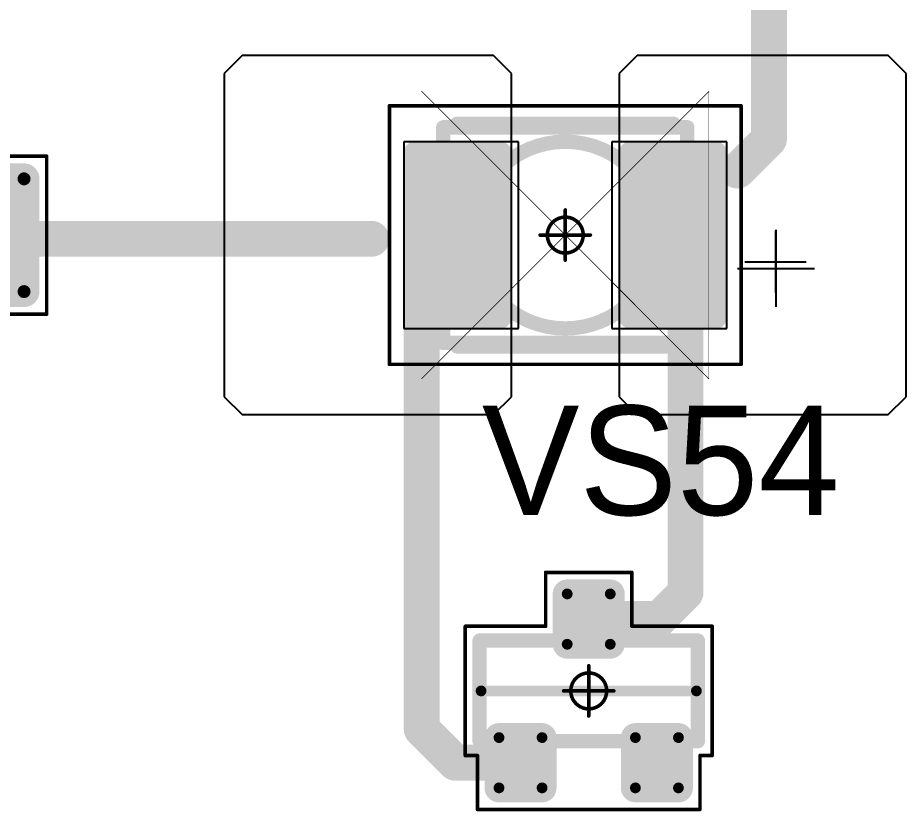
# Model space of a CAD drawing. Header units: millimetres. Extents: x 0 to 395, y 0 to 190.
# Drawn here: x 187.37 to 199.75, y 17.01 to 28.05 of the extents above; entities that cross this region are included whole.
import ezdxf

# ---------------------------------------------------------------- set-up
doc = ezdxf.new("R2010")
doc.units = ezdxf.units.MM
for name, color, linetype in [('Mechanical13', 56, 'Continuous'), ('Mechanical15', 56, 'Continuous'), ('Mechanical5', 56, 'Continuous'), ('TopLayer', 1, 'Continuous'), ('TopOverlay', 2, 'Continuous'), ('TopPaste', 8, 'Continuous'), ('TopSolder', 216, 'Continuous')]:
    doc.layers.add(name, color=color, linetype=linetype)

# ---------------------------------------------------------------- blocks, each defined once
blk = doc.blocks.new('SOT23_1130')
at = {"layer": 'Mechanical13', "const_width": 0.1999996}
for points in [[(-0.7000011399999999, 1.52008078), (0.7000011399999999, 1.52008078)], [(-0.7000011399999999, 1.52008078), (-0.7000011399999999, -1.51991822)], [(0.7000011399999999, 1.52008078), (0.7000011399999999, -1.51991822)], [(-0.7000011399999999, -1.51991822), (0.7000011399999999, -1.51991822)]]:
    blk.add_lwpolyline(points, dxfattribs=at)
at = {"layer": 'Mechanical13', "const_width": 0.0999998}
for points in [[(-0.75000104, 1.52008078, 1), (-0.65000124, 1.52008078, 1)], [(-0.75000104, 1.52008078, 1), (-0.65000124, 1.52008078, 1)], [(0.65000124, 1.52008078, 1), (0.75000104, 1.52008078, 1)], [(0.65000124, 1.52008078, 1), (0.75000104, 1.52008078, 1)], [(-0.75000104, -1.51991822, 1), (-0.65000124, -1.51991822, 1)], [(-0.75000104, -1.51991822, 1), (-0.65000124, -1.51991822, 1)], [(0.65000124, -1.51991822, 1), (0.75000104, -1.51991822, 1)], [(0.65000124, -1.51991822, 1), (0.75000104, -1.51991822, 1)]]:
    blk.add_lwpolyline(points, format="xyb", close=True, dxfattribs=at)
at = {"layer": 'Mechanical15', "const_width": 0.0499999}
for points in [[(-0.90000074, 1.72008038), (-0.90000074, 1.55008072)], [(-0.90000074, 1.72008038), (0.90000074, 1.72008038)], [(0.90000074, 1.72008038), (0.90000074, 0.6000800799999999)], [(-1.64999924, 1.55008072), (-1.64999924, -1.54991816)], [(-1.64999924, 1.55008072), (-0.90000074, 1.55008072)], [(0.90000074, 0.6000800799999999), (1.64999924, 0.6000800799999999)], [(1.64999924, 0.6000800799999999), (1.64999924, -0.59991752)], [(0, 0.35007804), (0, -0.34991802)], [(-0.3499993, 8.128e-05), (0.3499993, 8.128e-05)], [(0.90000074, -0.59991752), (1.64999924, -0.59991752)], [(0.90000074, -0.59991752), (0.90000074, -1.71991782)], [(-1.64999924, -1.54991816), (-0.90000074, -1.54991816)], [(-0.90000074, -1.54991816), (-0.90000074, -1.71991782)], [(-0.90000074, -1.71991782), (0.90000074, -1.71991782)]]:
    blk.add_lwpolyline(points, dxfattribs=at)
at = {"layer": 'Mechanical15'}
for points, const_width in [([(-0.9125000799999999, 1.72008038, 1), (-0.8875014, 1.72008038, 1)], 0.02499868), ([(-0.9125000799999999, 1.72008038, 1), (-0.8875014, 1.72008038, 1)], 0.02499868), ([(0.8875014, 1.72008038, 1), (0.9125000799999999, 1.72008038, 1)], 0.02499868), ([(0.8875014, 1.72008038, 1), (0.9125000799999999, 1.72008038, 1)], 0.02499868), ([(-1.66249858, 1.55008072, 1), (-1.6374999, 1.55008072, 1)], 0.02499868), ([(-1.66249858, 1.55008072, 1), (-1.6374999, 1.55008072, 1)], 0.02499868), ([(-0.9125000799999999, 1.55008072, 1), (-0.8875014, 1.55008072, 1)], 0.02499868), ([(-0.9125000799999999, 1.55008072, 1), (-0.8875014, 1.55008072, 1)], 0.02499868), ([(0.8875014, 0.6000800799999999, 1), (0.9125000799999999, 0.6000800799999999, 1)], 0.02499868), ([(0.8875014, 0.6000800799999999, 1), (0.9125000799999999, 0.6000800799999999, 1)], 0.02499868), ([(1.6374999, 0.6000800799999999, 1), (1.66249858, 0.6000800799999999, 1)], 0.02499868), ([(1.6374999, 0.6000800799999999, 1), (1.66249858, 0.6000800799999999, 1)], 0.02499868), ([(-0.01249934, 0.35007804, 1), (0.01249934, 0.35007804, 1)], 0.02499868), ([(0.2499995, 8.382e-05, 1), (-0.2499995, 8.382e-05, 1)], 0.0499999), ([(-0.36249864, 8.128e-05, 1), (-0.33749996, 8.128e-05, 1)], 0.02499868), ([(-0.26249884, 8.382e-05, 1), (-0.23750016, 8.382e-05, 1)], 0.02499868), ([(0.23750016, 8.382e-05, 1), (0.26249884, 8.382e-05, 1)], 0.02499868), ([(0.33749996, 8.128e-05, 1), (0.36249864, 8.128e-05, 1)], 0.02499868), ([(-0.01249934, -0.34991802, 1), (0.01249934, -0.34991802, 1)], 0.02499868), ([(0.8875014, -0.59991752, 1), (0.9125000799999999, -0.59991752, 1)], 0.02499868), ([(0.8875014, -0.59991752, 1), (0.9125000799999999, -0.59991752, 1)], 0.02499868), ([(1.6374999, -0.59991752, 1), (1.66249858, -0.59991752, 1)], 0.02499868), ([(1.6374999, -0.59991752, 1), (1.66249858, -0.59991752, 1)], 0.02499868), ([(-1.66249858, -1.54991816, 1), (-1.6374999, -1.54991816, 1)], 0.02499868), ([(-1.66249858, -1.54991816, 1), (-1.6374999, -1.54991816, 1)], 0.02499868), ([(-0.9125000799999999, -1.54991816, 1), (-0.8875014, -1.54991816, 1)], 0.02499868), ([(-0.9125000799999999, -1.54991816, 1), (-0.8875014, -1.54991816, 1)], 0.02499868), ([(-0.9125000799999999, -1.71991782, 1), (-0.8875014, -1.71991782, 1)], 0.02499868), ([(-0.9125000799999999, -1.71991782, 1), (-0.8875014, -1.71991782, 1)], 0.02499868), ([(0.8875014, -1.71991782, 1), (0.9125000799999999, -1.71991782, 1)], 0.02499868), ([(0.8875014, -1.71991782, 1), (0.9125000799999999, -1.71991782, 1)], 0.02499868)]:
    blk.add_lwpolyline(points, format="xyb", close=True, dxfattribs=dict(at, const_width=const_width))
at = {"layer": 'TopLayer', "const_width": 0.0999998}
for points in [[(-1.39999974, 1.25008132, 1), (-1.29999994, 1.25008132, 1)], [(-0.7000011399999999, 1.25008132, 1), (-0.6000013399999999, 1.25008132, 1)], [(-1.39999974, 0.65008252, 1), (-1.29999994, 0.65008252, 1)], [(-0.7000011399999999, 0.65008252, 1), (-0.6000013399999999, 0.65008252, 1)], [(0.6000013399999999, 0.30008068, 1), (0.7000011399999999, 0.30008068, 1)], [(1.29999994, 0.30008068, 1), (1.39999974, 0.30008068, 1)], [(0.6000013399999999, -0.29991812, 1), (0.7000011399999999, -0.29991812, 1)], [(1.29999994, -0.29991812, 1), (1.39999974, -0.29991812, 1)], [(-1.39999974, -0.64991996, 1), (-1.29999994, -0.64991996, 1)], [(-0.7000011399999999, -0.64991996, 1), (-0.6000013399999999, -0.64991996, 1)], [(-1.39999974, -1.24991876, 1), (-1.29999994, -1.24991876, 1)], [(-0.7000011399999999, -1.24991876, 1), (-0.6000013399999999, -1.24991876, 1)]]:
    blk.add_lwpolyline(points, format="xyb", close=True, dxfattribs=at)
at = {"layer": 'TopLayer'}
for points in [[(-1.44999964, 1.25008132), (-1.44999964, 0.65008252), (-0.55000144, 1.25008132), (-0.55000144, 0.65008252)], [(-1.34999984, 1.35008112), (-1.34999984, 0.55008272), (-0.65000124, 1.35008112), (-0.65000124, 0.55008272)], [(0.65000124, 0.40008048), (0.65000124, -0.39991792), (1.34999984, 0.40008048), (1.34999984, -0.39991792)], [(0.55000144, 0.30008068), (0.55000144, -0.29991812), (1.44999964, 0.30008068), (1.44999964, -0.29991812)], [(-1.34999984, -0.54992016), (-1.34999984, -1.34991856), (-0.65000124, -0.54992016), (-0.65000124, -1.34991856)], [(-1.44999964, -0.64991996), (-1.44999964, -1.24991876), (-0.55000144, -0.64991996), (-0.55000144, -1.24991876)]]:
    blk.add_solid(points, dxfattribs=at)
at = {"layer": 'TopOverlay', "const_width": 0.1499997}
blk.add_lwpolyline([(0, 1.50000208), (0, -1.50000208)], dxfattribs=at)
at = {"layer": 'TopOverlay', "const_width": 0.07499858}
for points in [[(-0.03750056, 1.50000208, 1), (0.03750056, 1.50000208, 1)], [(-0.03750056, -1.50000208, 1), (0.03750056, -1.50000208, 1)]]:
    blk.add_lwpolyline(points, format="xyb", close=True, dxfattribs=at)
at = {"layer": 'TopPaste', "const_width": 0.07499858}
for points in [[(-1.38749786, 1.25008132, 1), (-1.31250182, 1.25008132, 1)], [(-0.68749926, 1.25008132, 1), (-0.61250322, 1.25008132, 1)], [(-1.38749786, 0.65008252, 1), (-1.31250182, 0.65008252, 1)], [(-0.68749926, 0.65008252, 1), (-0.61250322, 0.65008252, 1)], [(0.61250322, 0.30008068, 1), (0.68749926, 0.30008068, 1)], [(1.31250182, 0.30008068, 1), (1.38749786, 0.30008068, 1)], [(0.61250322, -0.29991812, 1), (0.68749926, -0.29991812, 1)], [(1.31250182, -0.29991812, 1), (1.38749786, -0.29991812, 1)], [(-1.38749786, -0.64991996, 1), (-1.31250182, -0.64991996, 1)], [(-0.68749926, -0.64991996, 1), (-0.61250322, -0.64991996, 1)], [(-1.38749786, -1.24991876, 1), (-1.31250182, -1.24991876, 1)], [(-0.68749926, -1.24991876, 1), (-0.61250322, -1.24991876, 1)]]:
    blk.add_lwpolyline(points, format="xyb", close=True, dxfattribs=at)
at = {"layer": 'TopPaste'}
for points in [[(-1.42499842, 1.25008132), (-1.42499842, 0.65008252), (-0.5750026599999999, 1.25008132), (-0.5750026599999999, 0.65008252)], [(-1.34999984, 1.3250799), (-1.34999984, 0.57508394), (-0.65000124, 1.3250799), (-0.65000124, 0.57508394)], [(0.65000124, 0.37507926), (0.65000124, -0.3749166999999999), (1.34999984, 0.37507926), (1.34999984, -0.3749166999999999)], [(0.5750026599999999, 0.30008068), (0.5750026599999999, -0.29991812), (1.42499842, 0.30008068), (1.42499842, -0.29991812)], [(-1.34999984, -0.57492138), (-1.34999984, -1.32491734), (-0.65000124, -0.57492138), (-0.65000124, -1.32491734)], [(-1.42499842, -0.64991996), (-1.42499842, -1.24991876), (-0.5750026599999999, -0.64991996), (-0.5750026599999999, -1.24991876)]]:
    blk.add_solid(points, dxfattribs=at)
at = {"layer": 'TopSolder', "const_width": 0.2015998}
for points in [[(-1.45079974, 1.25008132, 1), (-1.24919994, 1.25008132, 1)], [(-0.75080114, 1.25008132, 1), (-0.5492013399999999, 1.25008132, 1)], [(-1.45079974, 0.65008252, 1), (-1.24919994, 0.65008252, 1)], [(-0.75080114, 0.65008252, 1), (-0.5492013399999999, 0.65008252, 1)], [(0.5492013399999999, 0.30008068, 1), (0.75080114, 0.30008068, 1)], [(1.24919994, 0.30008068, 1), (1.45079974, 0.30008068, 1)], [(0.5492013399999999, -0.29991812, 1), (0.75080114, -0.29991812, 1)], [(1.24919994, -0.29991812, 1), (1.45079974, -0.29991812, 1)], [(-1.45079974, -0.64991996, 1), (-1.24919994, -0.64991996, 1)], [(-0.75080114, -0.64991996, 1), (-0.5492013399999999, -0.64991996, 1)], [(-1.45079974, -1.24991876, 1), (-1.24919994, -1.24991876, 1)], [(-0.75080114, -1.24991876, 1), (-0.5492013399999999, -1.24991876, 1)]]:
    blk.add_lwpolyline(points, format="xyb", close=True, dxfattribs=at)
at = {"layer": 'TopSolder'}
for points in [[(-1.34999984, 1.45168112), (-1.34999984, 0.44848272), (-0.65000124, 1.45168112), (-0.65000124, 0.44848272)], [(-1.55159964, 1.25008132), (-1.55159964, 0.65008252), (-0.4484014399999999, 1.25008132), (-0.4484014399999999, 0.65008252)], [(0.65000124, 0.50168048), (0.65000124, -0.50151792), (1.34999984, 0.50168048), (1.34999984, -0.50151792)], [(0.4484014399999999, 0.30008068), (0.4484014399999999, -0.29991812), (1.55159964, 0.30008068), (1.55159964, -0.29991812)], [(-1.34999984, -0.44832016), (-1.34999984, -1.45151856), (-0.65000124, -0.44832016), (-0.65000124, -1.45151856)], [(-1.55159964, -0.64991996), (-1.55159964, -1.24991876), (-0.4484014399999999, -0.64991996), (-0.4484014399999999, -1.24991876)]]:
    blk.add_solid(points, dxfattribs=at)
blk = doc.blocks.new('RC1206S_1205')
at = {"layer": 'Mechanical13', "const_width": 0.1999996}
for points in [[(-1.62500056, 0.8249996199999998), (-1.62500056, -0.8249996199999998)], [(1.62500056, 0.8249996199999998), (-1.62500056, 0.8249996199999998)], [(1.62500056, 0.8249996199999998), (1.62500056, -0.8249996199999998)], [(1.62500056, -0.8249996199999998), (-1.62500056, -0.8249996199999998)]]:
    blk.add_lwpolyline(points, dxfattribs=at)
at = {"layer": 'Mechanical13', "const_width": 0.0999998}
for points in [[(-1.67500046, 0.8249996199999998, 1), (-1.57500066, 0.8249996199999998, 1)], [(-1.67500046, 0.8249996199999998, 1), (-1.57500066, 0.8249996199999998, 1)], [(1.57500066, 0.8249996199999998, 1), (1.67500046, 0.8249996199999998, 1)], [(1.57500066, 0.8249996199999998, 1), (1.67500046, 0.8249996199999998, 1)], [(-1.67500046, -0.8249996199999998, 1), (-1.57500066, -0.8249996199999998, 1)], [(-1.67500046, -0.8249996199999998, 1), (-1.57500066, -0.8249996199999998, 1)], [(1.57500066, -0.8249996199999998, 1), (1.67500046, -0.8249996199999998, 1)], [(1.57500066, -0.8249996199999998, 1), (1.67500046, -0.8249996199999998, 1)]]:
    blk.add_lwpolyline(points, format="xyb", close=True, dxfattribs=at)
at = {"layer": 'Mechanical15', "const_width": 0.0499999}
for points in [[(-2.27499926, 1.10000034), (-2.27499926, -1.10000034)], [(2.27499926, 1.10000034), (-2.27499926, 1.10000034)], [(2.27499926, 1.10000034), (2.27499926, -1.10000034)], [(0, 0.3499993), (0, -0.3499993)], [(0.3499993, 0), (-0.3499993, 0)], [(2.27499926, -1.10000034), (-2.27499926, -1.10000034)]]:
    blk.add_lwpolyline(points, dxfattribs=at)
at = {"layer": 'Mechanical15'}
for points, const_width in [([(-2.2874986, 1.10000034, 1), (-2.26249992, 1.10000034, 1)], 0.02499868), ([(-2.2874986, 1.10000034, 1), (-2.26249992, 1.10000034, 1)], 0.02499868), ([(2.26249992, 1.10000034, 1), (2.2874986, 1.10000034, 1)], 0.02499868), ([(2.26249992, 1.10000034, 1), (2.2874986, 1.10000034, 1)], 0.02499868), ([(-0.01249934, 0.3499993, 1), (0.01249934, 0.3499993, 1)], 0.02499868), ([(0.2499995, 0, 1), (-0.2499995, 0, 1)], 0.0499999), ([(-0.36249864, 0, 1), (-0.33749996, 0, 1)], 0.02499868), ([(-0.26249884, 0, 1), (-0.23750016, 0, 1)], 0.02499868), ([(0.23750016, 0, 1), (0.26249884, 0, 1)], 0.02499868), ([(0.33749996, 0, 1), (0.36249864, 0, 1)], 0.02499868), ([(-0.01249934, -0.3499993, 1), (0.01249934, -0.3499993, 1)], 0.02499868), ([(-2.2874986, -1.10000034, 1), (-2.26249992, -1.10000034, 1)], 0.02499868), ([(-2.2874986, -1.10000034, 1), (-2.26249992, -1.10000034, 1)], 0.02499868), ([(2.26249992, -1.10000034, 1), (2.2874986, -1.10000034, 1)], 0.02499868), ([(2.26249992, -1.10000034, 1), (2.2874986, -1.10000034, 1)], 0.02499868)]:
    blk.add_lwpolyline(points, format="xyb", close=True, dxfattribs=dict(at, const_width=const_width))
at = {"layer": 'TopLayer', "const_width": 0.11500104}
for points in [[(-2.01750168, 0.78499716, 1), (-1.90250064, 0.78499716, 1)], [(-1.09750352, 0.78499716, 1), (-0.98250248, 0.78499716, 1)], [(0.98250248, 0.78499716, 1), (1.09750352, 0.78499716, 1)], [(1.90250064, 0.78499716, 1), (2.01750168, 0.78499716, 1)], [(-2.01750168, -0.78499716, 1), (-1.90250064, -0.78499716, 1)], [(-1.09750352, -0.78499716, 1), (-0.98250248, -0.78499716, 1)], [(0.98250248, -0.78499716, 1), (1.09750352, -0.78499716, 1)], [(1.90250064, -0.78499716, 1), (2.01750168, -0.78499716, 1)]]:
    blk.add_lwpolyline(points, format="xyb", close=True, dxfattribs=at)
at = {"layer": 'TopLayer'}
for points in [[(-1.96000116, -0.8999982), (-1.040003, -0.8999982), (-1.96000116, 0.8999982), (-1.040003, 0.8999982)], [(1.040003, -0.8999982), (1.96000116, -0.8999982), (1.040003, 0.8999982), (1.96000116, 0.8999982)], [(-2.0750022, -0.78499716), (-0.92500196, -0.78499716), (-2.0750022, 0.78499716), (-0.92500196, 0.78499716)], [(0.92500196, -0.78499716), (2.0750022, -0.78499716), (0.92500196, 0.78499716), (2.0750022, 0.78499716)]]:
    blk.add_solid(points, dxfattribs=at)
at = {"layer": 'TopOverlay', "const_width": 0.2499995}
for points in [[(0.499999, 0.90000074), (-0.499999, 0.90000074)], [(0.499999, -0.90000074), (-0.499999, -0.90000074)]]:
    blk.add_lwpolyline(points, dxfattribs=at)
at = {"layer": 'TopOverlay', "const_width": 0.12499848}
for points in [[(-0.56249824, 0.90000074, 1), (-0.43749976, 0.90000074, 1)], [(0.43749976, 0.90000074, 1), (0.56249824, 0.90000074, 1)], [(-0.56249824, -0.90000074, 1), (-0.43749976, -0.90000074, 1)], [(0.43749976, -0.90000074, 1), (0.56249824, -0.90000074, 1)]]:
    blk.add_lwpolyline(points, format="xyb", close=True, dxfattribs=at)
at = {"layer": 'TopPaste', "const_width": 0.08999982}
for points in [[(-2.0049998, 0.78499716, 1), (-1.91500252, 0.78499716, 1)], [(-1.08500164, 0.78499716, 1), (-0.9950043599999999, 0.78499716, 1)], [(0.9950043599999999, 0.78499716, 1), (1.08500164, 0.78499716, 1)], [(1.91500252, 0.78499716, 1), (2.0049998, 0.78499716, 1)], [(-2.0049998, -0.78499716, 1), (-1.91500252, -0.78499716, 1)], [(-1.08500164, -0.78499716, 1), (-0.9950043599999999, -0.78499716, 1)], [(0.9950043599999999, -0.78499716, 1), (1.08500164, -0.78499716, 1)], [(1.91500252, -0.78499716, 1), (2.0049998, -0.78499716, 1)]]:
    blk.add_lwpolyline(points, format="xyb", close=True, dxfattribs=at)
at = {"layer": 'TopPaste'}
for points in [[(-1.96000116, -0.8749969799999999), (-1.040003, -0.8749969799999999), (-1.96000116, 0.8749969799999999), (-1.040003, 0.8749969799999999)], [(1.040003, -0.8749969799999999), (1.96000116, -0.8749969799999999), (1.040003, 0.8749969799999999), (1.96000116, 0.8749969799999999)], [(-2.05000098, -0.78499716), (-0.9500031800000001, -0.78499716), (-2.05000098, 0.78499716), (-0.9500031800000001, 0.78499716)], [(0.9500031800000001, -0.78499716), (2.05000098, -0.78499716), (0.9500031800000001, 0.78499716), (2.05000098, 0.78499716)]]:
    blk.add_solid(points, dxfattribs=at)
at = {"layer": 'TopSolder', "const_width": 0.21500084}
for points in [[(-2.06750158, 0.78499716, 1), (-1.85250074, 0.78499716, 1)], [(-1.14750342, 0.78499716, 1), (-0.93250258, 0.78499716, 1)], [(0.93250258, 0.78499716, 1), (1.14750342, 0.78499716, 1)], [(1.85250074, 0.78499716, 1), (2.06750158, 0.78499716, 1)], [(-2.06750158, -0.78499716, 1), (-1.85250074, -0.78499716, 1)], [(-1.14750342, -0.78499716, 1), (-0.93250258, -0.78499716, 1)], [(0.93250258, -0.78499716, 1), (1.14750342, -0.78499716, 1)], [(1.85250074, -0.78499716, 1), (2.06750158, -0.78499716, 1)]]:
    blk.add_lwpolyline(points, format="xyb", close=True, dxfattribs=at)
at = {"layer": 'TopSolder'}
for points in [[(-1.96000116, -0.999998), (-1.040003, -0.999998), (-1.96000116, 0.999998), (-1.040003, 0.999998)], [(1.040003, -0.999998), (1.96000116, -0.999998), (1.040003, 0.999998), (1.96000116, 0.999998)], [(-2.175002, -0.78499716), (-0.8250021599999999, -0.78499716), (-2.175002, 0.78499716), (-0.8250021599999999, 0.78499716)], [(0.8250021599999999, -0.78499716), (2.175002, -0.78499716), (0.8250021599999999, 0.78499716), (2.175002, 0.78499716)]]:
    blk.add_solid(points, dxfattribs=at)
blk = doc.blocks.new('T66G_4_1279')
at = {"layer": 'Mechanical13'}
for p, q in [((2.93559992, 0.07119874), (2.93559992, -1.00000054)), ((2.40000028, -0.4644009), (3.47119956, -0.4644009))]:
    blk.add_line(p, q, dxfattribs=at)
at = {"layer": 'Mechanical13', "const_width": 0.1999996}
for points in [[(-1.69999914, 1.49999954), (1.69999914, 1.49999954)], [(-1.69999914, -1.49999954), (-1.69999914, 1.49999954)], [(1.69999914, -1.49999954), (1.69999914, 1.49999954)], [(-1.69999914, -1.49999954), (1.69999914, -1.49999954)]]:
    blk.add_lwpolyline(points, dxfattribs=at)
at = {"layer": 'Mechanical13'}
for points, const_width in [([(-1.74999904, 1.49999954, 1), (-1.64999924, 1.49999954, 1)], 0.0999998), ([(-1.74999904, 1.49999954, 1), (-1.64999924, 1.49999954, 1)], 0.0999998), ([(1.64999924, 1.49999954, 1), (1.74999904, 1.49999954, 1)], 0.0999998), ([(1.64999924, 1.49999954, 1), (1.74999904, 1.49999954, 1)], 0.0999998), ([(1.29999994, 0, 1), (-1.29999994, 0, 1)], 0.1999996), ([(-1.34999984, 0, 1), (-1.25000004, 0, 1)], 0.0999998), ([(1.25000004, 0, 1), (1.34999984, 0, 1)], 0.0999998), ([(-1.74999904, -1.49999954, 1), (-1.64999924, -1.49999954, 1)], 0.0999998), ([(-1.74999904, -1.49999954, 1), (-1.64999924, -1.49999954, 1)], 0.0999998), ([(1.64999924, -1.49999954, 1), (1.74999904, -1.49999954, 1)], 0.0999998), ([(1.64999924, -1.49999954, 1), (1.74999904, -1.49999954, 1)], 0.0999998)]:
    blk.add_lwpolyline(points, format="xyb", close=True, dxfattribs=dict(at, const_width=const_width))
at = {"layer": 'Mechanical15', "const_width": 0.0499999}
for points in [[(-2.45000018, -1.79999894), (-2.45000018, 1.79999894)], [(-2.45000018, 1.79999894), (2.45000018, 1.79999894)], [(2.45000018, -1.79999894), (2.45000018, 1.79999894)], [(0, -0.3499993), (0, 0.3499993)], [(-0.3499993, 0), (0.3499993, 0)], [(-2.45000018, -1.79999894), (2.45000018, -1.79999894)]]:
    blk.add_lwpolyline(points, dxfattribs=at)
at = {"layer": 'Mechanical15'}
for points, const_width in [([(-2.46249952, 1.79999894, 1), (-2.43750084, 1.79999894, 1)], 0.02499868), ([(-2.46249952, 1.79999894, 1), (-2.43750084, 1.79999894, 1)], 0.02499868), ([(2.43750084, 1.79999894, 1), (2.46249952, 1.79999894, 1)], 0.02499868), ([(2.43750084, 1.79999894, 1), (2.46249952, 1.79999894, 1)], 0.02499868), ([(-0.01249934, 0.3499993, 1), (0.01249934, 0.3499993, 1)], 0.02499868), ([(0.2499995, 0, 1), (-0.2499995, 0, 1)], 0.0499999), ([(-0.36249864, 0, 1), (-0.33749996, 0, 1)], 0.02499868), ([(-0.26249884, 0, 1), (-0.23750016, 0, 1)], 0.02499868), ([(0.23750016, 0, 1), (0.26249884, 0, 1)], 0.02499868), ([(0.33749996, 0, 1), (0.36249864, 0, 1)], 0.02499868), ([(-0.01249934, -0.3499993, 1), (0.01249934, -0.3499993, 1)], 0.02499868), ([(-2.46249952, -1.79999894, 1), (-2.43750084, -1.79999894, 1)], 0.02499868), ([(-2.46249952, -1.79999894, 1), (-2.43750084, -1.79999894, 1)], 0.02499868), ([(2.43750084, -1.79999894, 1), (2.46249952, -1.79999894, 1)], 0.02499868), ([(2.43750084, -1.79999894, 1), (2.46249952, -1.79999894, 1)], 0.02499868)]:
    blk.add_lwpolyline(points, format="xyb", close=True, dxfattribs=dict(at, const_width=const_width))
at = {"layer": 'TopLayer'}
for p, q in [((-4.50000116, 2.50000008), (-4.75000066, 2.25000058)), ((-1.00000054, 2.50000008), (-4.50000116, 2.50000008)), ((-0.75000104, 2.25000058), (-1.00000054, 2.50000008)), ((1.00000054, 2.50000008), (0.75000104, 2.25000058)), ((4.50000116, 2.50000008), (1.00000054, 2.50000008)), ((4.75000066, 2.25000058), (4.50000116, 2.50000008)), ((-4.75000066, 2.25000058), (-4.75000066, -2.25000058)), ((-0.75000104, -2.25000058), (-0.75000104, 2.25000058)), ((0.75000104, 2.25000058), (0.75000104, -2.25000058)), ((4.75000066, -2.25000058), (4.75000066, 2.25000058)), ((-4.75000066, -2.25000058), (-4.50000116, -2.50000008)), ((-1.00000054, -2.50000008), (-0.75000104, -2.25000058)), ((0.75000104, -2.25000058), (1.00000054, -2.50000008)), ((4.50000116, -2.50000008), (4.75000066, -2.25000058)), ((-4.50000116, -2.50000008), (-1.00000054, -2.50000008)), ((1.00000054, -2.50000008), (4.50000116, -2.50000008))]:
    blk.add_line(p, q, dxfattribs=at)
at = {"layer": 'TopLayer', "const_width": 0.1499997}
for points in [[(-2.17499946, 1.15000024, 1), (-2.0250023, 1.15000024, 1)], [(-0.97500186, 1.15000024, 1), (-0.8250047, 1.15000024, 1)], [(0.8250047, 1.15000024, 1), (0.97500186, 1.15000024, 1)], [(2.0250023, 1.15000024, 1), (2.17499946, 1.15000024, 1)], [(-2.17499946, -1.15000024, 1), (-2.0250023, -1.15000024, 1)], [(-0.97500186, -1.15000024, 1), (-0.8250047, -1.15000024, 1)], [(0.8250047, -1.15000024, 1), (0.97500186, -1.15000024, 1)], [(2.0250023, -1.15000024, 1), (2.17499946, -1.15000024, 1)]]:
    blk.add_lwpolyline(points, format="xyb", close=True, dxfattribs=at)
at = {"layer": 'TopLayer'}
for points in [[(-0.9000032799999999, 1.29999994), (-2.10000088, 1.29999994), (-0.9000032799999999, -1.29999994), (-2.10000088, -1.29999994)], [(2.10000088, 1.29999994), (0.9000032799999999, 1.29999994), (2.10000088, -1.29999994), (0.9000032799999999, -1.29999994)], [(-0.75000358, 1.15000024), (-2.25000058, 1.15000024), (-0.75000358, -1.15000024), (-2.25000058, -1.15000024)], [(2.25000058, 1.15000024), (0.75000358, 1.15000024), (2.25000058, -1.15000024), (0.75000358, -1.15000024)]]:
    blk.add_solid(points, dxfattribs=at)
at = {"layer": 'TopOverlay'}
for p, q in [((2.928480299999999, 0.0569595), (2.928480299999999, -0.8000009399999999)), ((2.50000008, -0.37152072), (3.35696052, -0.37152072))]:
    blk.add_line(p, q, dxfattribs=at)
at = {"layer": 'TopOverlay', "const_width": 0.2499995}
for points in [[(-1.49999954, 1.52500076), (1.49999954, 1.52500076)], [(-1.49999954, -1.52500076), (1.49999954, -1.52500076)]]:
    blk.add_lwpolyline(points, dxfattribs=at)
at = {"layer": 'TopOverlay', "const_width": 0.12499848}
for points in [[(-1.56249878, 1.52500076, 1), (-1.4375003, 1.52500076, 1)], [(1.4375003, 1.52500076, 1), (1.56249878, 1.52500076, 1)], [(-1.56249878, -1.52500076, 1), (-1.4375003, -1.52500076, 1)], [(1.4375003, -1.52500076, 1), (1.56249878, -1.52500076, 1)]]:
    blk.add_lwpolyline(points, format="xyb", close=True, dxfattribs=at)
at = {"layer": 'TopPaste', "const_width": 0.12499848}
for points in [[(-2.16250012, 1.15000024, 1), (-2.03750164, 1.15000024, 1)], [(-0.9625025199999999, 1.15000024, 1), (-0.8375040399999999, 1.15000024, 1)], [(0.8375040399999999, 1.15000024, 1), (0.9625025199999999, 1.15000024, 1)], [(2.03750164, 1.15000024, 1), (2.16250012, 1.15000024, 1)], [(-2.16250012, -1.15000024, 1), (-2.03750164, -1.15000024, 1)], [(-0.9625025199999999, -1.15000024, 1), (-0.8375040399999999, -1.15000024, 1)], [(0.8375040399999999, -1.15000024, 1), (0.9625025199999999, -1.15000024, 1)], [(2.03750164, -1.15000024, 1), (2.16250012, -1.15000024, 1)]]:
    blk.add_lwpolyline(points, format="xyb", close=True, dxfattribs=at)
at = {"layer": 'TopPaste'}
for points in [[(-0.9000032799999999, 1.27499872), (-2.10000088, 1.27499872), (-0.9000032799999999, -1.27499872), (-2.10000088, -1.27499872)], [(2.10000088, 1.27499872), (0.9000032799999999, 1.27499872), (2.10000088, -1.27499872), (0.9000032799999999, -1.27499872)], [(-0.7750047999999999, 1.15000024), (-2.22499936, 1.15000024), (-0.7750047999999999, -1.15000024), (-2.22499936, -1.15000024)], [(2.22499936, 1.15000024), (0.7750047999999999, 1.15000024), (2.22499936, -1.15000024), (0.7750047999999999, -1.15000024)]]:
    blk.add_solid(points, dxfattribs=at)
at = {"layer": 'TopSolder'}
for p, q in [((-2.25000058, 1.29999994), (-2.25000058, -1.29999994)), ((-0.65000124, 1.29999994), (-2.25000058, 1.29999994)), ((-0.65000124, -1.29999994), (-0.65000124, 1.29999994)), ((0.65000124, 1.29999994), (0.65000124, -1.29999994)), ((2.25000058, 1.29999994), (0.65000124, 1.29999994)), ((2.25000058, -1.29999994), (2.25000058, 1.29999994)), ((-2.25000058, -1.29999994), (-0.65000124, -1.29999994)), ((0.65000124, -1.29999994), (2.25000058, -1.29999994))]:
    blk.add_line(p, q, dxfattribs=at)

msp = doc.modelspace()

# ---------------------------------------------------------------- linework, layer by layer
at = {"layer": 'Mechanical5'}
for points, const_width in [([(193.00011946, 23.0271193), (197.00011908, 27.02711892)], 0.009999979999999999), ([(193.00011946, 27.02711892), (197.00011908, 23.0271193)], 0.009999979999999999), ([(193.00011946, 27.02711892), (197.00011908, 27.02711892)], 0.00100076), ([(193.00011946, 23.0271193), (193.00011946, 27.02711892)], 0.00100076), ([(197.00011908, 23.0271193), (197.00011908, 27.02711892)], 0.00100076), ([(193.00011946, 23.0271193), (197.00011908, 23.0271193)], 0.00100076)]:
    msp.add_lwpolyline(points, dxfattribs=dict(at, const_width=const_width))
for points, const_width in [([(192.9976201, 27.02711892, 1), (193.00261882, 27.02711892, 1)], 0.00499872), ([(192.99987054, 27.02711892, 1), (193.00036838, 27.02711892, 1)], 0.00050038), ([(192.99987054, 27.02711892, 1), (193.00036838, 27.02711892, 1)], 0.00050038), ([(196.99761972, 27.02711892, 1), (197.00261844, 27.02711892, 1)], 0.00499872), ([(196.99987016, 27.02711892, 1), (197.000368, 27.02711892, 1)], 0.00050038), ([(196.99987016, 27.02711892, 1), (197.000368, 27.02711892, 1)], 0.00050038), ([(192.9976201, 23.0271193, 1), (193.00261882, 23.0271193, 1)], 0.00499872), ([(192.99987054, 23.0271193, 1), (193.00036838, 23.0271193, 1)], 0.00050038), ([(192.99987054, 23.0271193, 1), (193.00036838, 23.0271193, 1)], 0.00050038), ([(196.99761972, 23.0271193, 1), (197.00261844, 23.0271193, 1)], 0.00499872), ([(196.99987016, 23.0271193, 1), (197.000368, 23.0271193, 1)], 0.00050038), ([(196.99987016, 23.0271193, 1), (197.000368, 23.0271193, 1)], 0.00050038)]:
    msp.add_lwpolyline(points, format="xyb", close=True, dxfattribs=dict(at, const_width=const_width))
at = {"layer": 'TopLayer', "const_width": 0.499999}
for points in [[(197.83771456, 26.36271588), (197.83771456, 30.54999986)], [(197.3999989, 25.92500022), (197.83771456, 26.36271588)], [(193.00011438, 24.5271163), (193.50011592, 25.02711784)], [(196.50012008, 25.02711784), (196.67499908, 24.85223884)], [(187.00000192, 24.97499958), (192.29999894, 24.97499958)], [(196.67499908, 20.05000054), (196.67499908, 24.85223884)], [(193.00011438, 23.68433668), (193.00011438, 24.5271163)], [(193.00000008, 23.68422238), (193.00011438, 23.68433668)], [(193.00000008, 18.14999926), (193.00000008, 23.68422238)], [(196.30619108, 19.68119254), (196.67499908, 20.05000054)], [(195.32687376, 19.68119254), (196.30619108, 19.68119254)], [(193.00000008, 18.14999926), (193.46880788, 17.68119146)], [(193.46880788, 17.68119146), (194.37687312, 17.68119146)]]:
    msp.add_lwpolyline(points, dxfattribs=at)
at = {"layer": 'TopLayer', "const_width": 0.2499995}
for points in [[(197.71271608, 26.36271588, 1), (197.96271304, 26.36271588, 1)], [(197.71271608, 26.36271588, 1), (197.96271304, 26.36271588, 1)], [(197.27500042, 25.92500022, 1), (197.52499738, 25.92500022, 1)], [(193.37511744, 25.02711784, 1), (193.6251144, 25.02711784, 1)], [(196.3751216, 25.02711784, 1), (196.62511856, 25.02711784, 1)], [(192.17500046, 24.97499958, 1), (192.42499742, 24.97499958, 1)], [(196.5500006, 24.85223884, 1), (196.79999756, 24.85223884, 1)], [(196.5500006, 24.85223884, 1), (196.79999756, 24.85223884, 1)], [(192.8751159, 24.5271163, 1), (193.12511286, 24.5271163, 1)], [(192.8751159, 24.5271163, 1), (193.12511286, 24.5271163, 1)], [(192.8750016, 23.68422238, 1), (193.12499856, 23.68422238, 1)], [(192.8750016, 23.68422238, 1), (193.12499856, 23.68422238, 1)], [(192.8751159, 23.68433668, 1), (193.12511286, 23.68433668, 1)], [(192.8751159, 23.68433668, 1), (193.12511286, 23.68433668, 1)], [(196.5500006, 20.05000054, 1), (196.79999756, 20.05000054, 1)], [(196.5500006, 20.05000054, 1), (196.79999756, 20.05000054, 1)], [(195.20187528, 19.68119254, 1), (195.45187224, 19.68119254, 1)], [(196.1811926, 19.68119254, 1), (196.43118956, 19.68119254, 1)], [(196.1811926, 19.68119254, 1), (196.43118956, 19.68119254, 1)], [(192.8750016, 18.14999926, 1), (193.12499856, 18.14999926, 1)], [(192.8750016, 18.14999926, 1), (193.12499856, 18.14999926, 1)], [(193.3438094, 17.68119146, 1), (193.59380636, 17.68119146, 1)], [(193.3438094, 17.68119146, 1), (193.59380636, 17.68119146, 1)], [(194.25187464, 17.68119146, 1), (194.5018716, 17.68119146, 1)]]:
    msp.add_lwpolyline(points, format="xyb", close=True, dxfattribs=at)

# ---------------------------------------------------------------- block references
for name, p, rotation in [('T66G_4_1279', (195.000118, 25.02711784), 360), ('RC1206S_1205', (185.49999984, 25.02499948), 180), ('SOT23_1130', (195.32695504, 18.681192), 90)]:
    msp.add_blockref(name, p, dxfattribs=dict(rotation=rotation))

# ---------------------------------------------------------------- texts
at = {"layer": 'TopOverlay'}
msp.add_text('VS54', height=1.524, dxfattribs=at).set_placement((193.83835502, 21.12939132))

doc.saveas('drawing.dxf')
